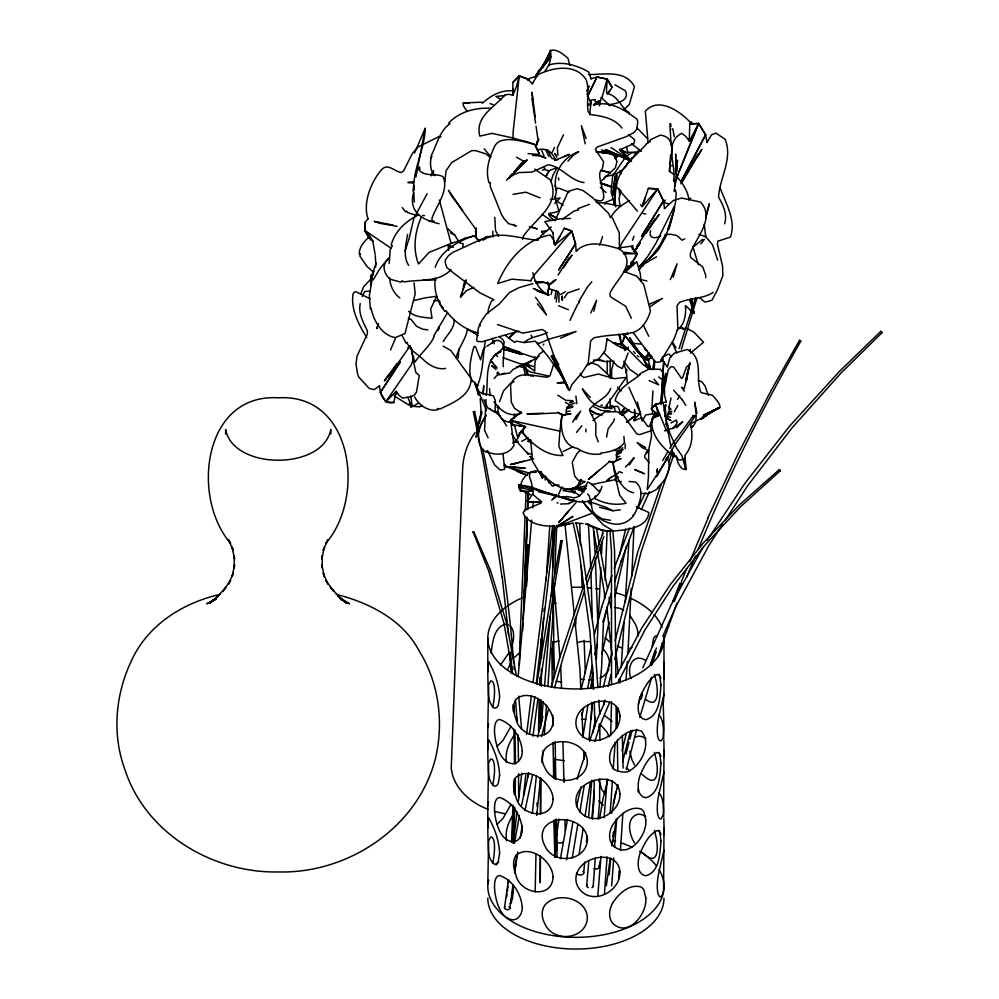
<?xml version="1.0" encoding="UTF-8"?>
<svg xmlns="http://www.w3.org/2000/svg" width="999" height="999" viewBox="0 0 999 999"><rect width="100%" height="100%" fill="white"/><g stroke="black" fill="none" stroke-linecap="round" stroke-linejoin="round"><path stroke-width="1.5" d="M625.187 448.551L625.187 443.943M451.373 195.417L475.736 229.146L476.186 235.901L476.211 227.934M540.309 856.205L540.247 882.729L540.397 856.218M540.434 814.085L540.521 778.196M540.659 728.271L540.734 700.187M540.784 684.577L540.796 676.785M540.859 658.054L540.859 654.944M676.885 330.319C684.752 324.787 686.113 314.598 685.526 305.669L693.918 313.187L693.131 308.641M599.7 778.983L599.637 800.599L598.226 819.255M599.825 740.409L599.875 724.974M626.623 270.991L623.863 272.103M540.634 814.11L540.834 778.233M541.121 725.199L541.271 700.249M541.346 686.213L541.433 669.055M541.495 658.141L541.52 655.019M527.834 79.146L519.205 75.899L516.72 85.902L512.862 95.28L512.924 82.393L519.205 75.899L527.834 79.146L532.255 83.804L537.637 74.925C552.222 67.408 575.624 63.062 586.113 79.645C589.897 89.91 586.213 101.149 588.199 111.788L590.609 114.548C602.185 116.121 614.647 118.144 621.965 128.109M606.905 407.804L606.93 404.695M607.155 373.514L607.242 361.039M375.774 264.523L375.287 255.519M589.697 114.648L591.233 100.012L595.379 99.6L594.904 101.199M512.774 88.611L512.724 95.08M541.558 650.337L541.708 639.435M594.243 780.406L593.98 800.411L592.395 819.018M594.954 726.523L594.255 701.773M542.295 477.847L542.432 474.587L542.357 478.034L545.017 475.586M540.946 647.152L541.083 639.36M671.041 126.423L670.554 123.426L669.867 124.013L671.128 145.005M675.923 160.327L675.649 154.033L675.649 157.318M618.119 682.167L644.954 629.907L673.214 586.026L705.232 544.78L740.883 506.393L780.019 471.004L779.457 469.717M535.189 891.857L535.963 854.407M536.775 815.409L536.838 812.287M536.962 806.043L537.037 802.921M538.523 731.156L539.173 699.962M485.989 399.625L484.577 430.332L488.099 437.762M563.948 415.097L570.966 413.723L566.396 414.173L562.025 416.009L560.751 421.903A53.809 45.754 -36.9 0 1 559.927 430.557L558.841 446.216L562.961 455.519C545.591 456.081 532.142 444.093 521.853 431.556L522.989 429.046L525.586 426.735L510.564 420.317L516.758 415.384L521.565 412.999L514.497 408.266L511.288 402.085L510.539 385.002C516.97 368.506 534.927 376.873 547.577 377.172L549.974 375.799L553.721 364.073M371.178 275.112L370.979 283.441L371.178 275.112L372.54 275.687M650.686 230.619C648.026 238.798 655.581 238.873 660.626 235.926M519.33 665.359L519.955 641.645M591.283 719.317L591.77 702.347M592.17 688.461L592.794 666.857M634.028 526.66L631.78 576.236M375.674 266.97L375.811 262.487M389.198 263.499L390.234 249.45L392.407 245.642L391.108 245.18C394.98 231.119 405.719 221.066 418.544 214.96M587.4 96.653L596.952 77.01L607.167 79.083C607.08 86.389 604.095 102.235 612.012 87.238L607.167 79.083L596.952 77.01L591.033 78.809L588.748 72.04C577.135 65.26 561.775 60.564 548.451 65.197M674.362 190.634L674.313 191.533L675.162 189.448L676.248 193.119L675.224 204.358L655.831 243.406L647.889 256.156L639.747 266.283M549.05 285.577L547.24 295.13L548.951 288.611L548.913 283.429L542.032 281.855M525.449 375.424L523.851 368.456L524.65 363.986L534.577 370.904L535.089 361.151L539.023 354.383L543.581 351.049M619.442 249.762L619.255 232.755L612.612 218.506L611.313 216.533L610.289 217.37L608.791 213.574L592.494 197.602L583.129 190.572L576.947 188.686L568.256 191.446L555.007 220.816M594.318 498.226C603.796 503.621 615.309 505.669 626.073 503.271L619.642 495.192L615.809 478.871A53.809 52.76 -31.6 0 0 613.823 469.692L613.136 463.236L616.508 459.965L616.795 452.547L622.802 447.702M780.194 470.679L779.532 469.73M522.702 630.556L522.952 622.652M523.126 619.68L527.097 517.382M527.397 509.652L528.109 492.27M523.976 608.279L524.275 600.574M524.4 597.489L527.322 521.977M511.488 842.269L512.986 805.057M514.685 763.186L514.997 755.431M518.181 676.36L531.668 520.104M519.942 641.995L525.062 516.908M525.312 510.676L526.073 491.97M523.676 608.578L527.31 518.568M527.697 509.265L528.321 493.743M603.571 619.205L601.623 667.344L599.875 687.424M604.445 597.464L604.57 594.368M605.132 580.394L607.142 530.706M578.908 484.565L578.97 482.954M413.161 191.646L414.011 185.402M554.22 584.04L552.684 619.58L547.852 686.5M554.695 573.226L556.768 525.324M689.285 140.809L689.772 123.901L698.638 123.489L689.385 141.184L689.397 138.524M514.21 418.156L514.41 414.135M615.509 183.928L614.522 204.046L615.859 206.793M596.341 659.328L600.874 567.807M601.573 553.846L602.185 541.433M602.497 535.227L602.722 530.581M660.988 404.558L663.723 361.838L661.226 360.139M480.032 395.504L478.396 394.667L478.496 393.631M627.896 653.621L631.168 588.611M661.088 402.035L663.723 361.838L662.712 361.213M561.987 300.05L562.25 296.004L562.487 300.037M550.224 616.321L544.517 686.263M551.323 596.253L555.107 526.773M615.671 183.641L614.522 204.046L611.126 192.058L612.887 174.188M615.596 184.715L614.522 204.046L616.995 174.35M503.371 366.733C501.923 359.328 508.429 339.36 496.041 340.472L486.888 346.216M624.1 622.427L621.203 667.307M625.287 602.335L628.92 540.471M652.934 390.821L651.96 407.517L652.622 413.823L645.691 414.985L642.22 421.066L637.387 402.035M654.17 369.568L654.707 360.464M689.735 364.248L689.809 363.024L685.764 380.469L689.735 364.248L686.363 367.207L682.592 377.922L681.518 378.309L673.588 366.995L670.991 366.695L668.156 369.917L664.497 388.049L664.547 394.98L666.146 401.985L655.581 404.283L651.336 408.841L658.666 415.709L655.581 404.283L663.024 402.347L665.272 414.185M365.159 222.128L364.66 230.319L369.518 238.474L372.702 240.971L369.255 235.052L364.66 230.319L365.159 222.128L368.019 218.843C362.55 203.097 371.054 181.356 382.018 169.218C388.311 163.012 394.792 171.84 401.423 172.515L403.608 170.866L412.462 153.334L418.019 146.99L439.085 136.551L440.984 136.988M489.547 388.673L490.059 395.629M670.566 154.982L669.817 166.92M481.643 414.61L481.83 411.551M486.213 395.392C488.748 380.582 483.516 358.903 500.724 351.373L495.779 354.308L490.609 360.502L497.065 368.181M618.643 878.533L619.143 870.766M620.454 850.586L622.877 813.311M540.784 657.929L543.531 617.619M543.956 611.413L544.168 608.316M546.078 580.407L546.291 577.31M546.603 572.652L549.775 526.148M604.445 893.993L607.067 856.817M610.127 813.436L612.412 780.906M613.286 768.506L615.147 742.17M616.121 728.234L616.158 706.48M674.712 186.326L674.862 179.108L673.551 181.331C676.698 165.634 663.336 143.094 681.605 133.367L685.764 136.314L689.385 141.184M544.355 734.752L546.503 705.182M626.036 680.019L627.397 661.375M611.663 885.851L613.748 858.004M614.56 847.164L616.645 819.317M652.185 646.478L653.546 638.336L655.157 636.188L657.28 635.551M413.136 362.1L413.561 356.493M593.169 886.101L595.292 858.116M591.895 818.631L594.13 790.709M597.864 895.092L600.973 856.43M604.083 817.781L607.192 779.12M610.664 735.826L611.525 701.71M555.407 197.078L556.793 188.336L559.04 188.249L569.218 192.195M541.296 725.137L543.219 701.81M616.633 723.164L617.906 707.642M619.942 682.829L620.317 678.171M669.605 171.691C669.23 159.578 678.833 137.375 660.239 135.14L651.298 139.323L649.899 140.359L650.312 141.721L647.652 142.582C636.213 156.456 618.543 167.245 616.408 186.676L637.437 211.126M433.266 174.126L433.566 170.579M512.475 898.401L513.523 886.213M514.697 872.514L515.621 861.862M586.688 885.651L588.811 860.851M665.534 406.581L665.709 404.545L665.134 409.54M413.748 192.445L414.36 202.01M542.582 67.52L550.461 50.612C556.53 48.214 563.723 54.583 568.006 58.354L569.954 65.522M532.754 507.729L533.304 501.535M583.741 872.776L584.677 861.962M586.425 841.882L586.962 835.701M588.573 817.17L591.808 780.094M616.146 178.796L616.433 175.712M481.431 411.6L476.748 429.57M556.206 301.835L557.754 291.546L548.951 288.611M615.971 179.683L616.233 176.86M588.935 739.585L592.519 702.559M609.253 873.838L610.776 858.353M612.599 839.772L611.987 845.966L616.47 818.818M612.899 836.675L613.361 832.03M536.938 813.923L540.471 778.246M542.007 762.724L543.231 750.311M566.396 414.173C564.847 407.43 569.143 404.333 575.112 403.109M632.417 249.713L632.842 245.467M616.158 179.408L616.445 176.498M676.223 173.252L677.097 164.648L675.811 177.735M380.344 392.432L400.187 362.088L380.344 392.432L385.801 401.785L396.266 391.346L393.781 402.485C383.816 405.244 379.957 393.631 379.545 386.001L374.063 389.635L369.168 388.374L358.566 376.773L357.455 373.451L356.031 364.098L357.005 356.168L367.32 334.116L367.37 330.731C363.211 322.39 358.129 313.236 360.239 303.584M719.929 407.804L703.234 415.234L719.155 408.017L702.734 416.933L717.619 408.191C724.837 408.204 712.961 395.666 712.1 395.129L701.123 392.632C694.755 379.071 704.495 357.43 687.2 349.475L674.063 353.284L669.817 357.992L667.307 366.82L663.723 361.838M661.862 401.835L664.41 377.809M656.992 472.452L657.379 468.793L657.067 471.715M685.514 306.98L685.526 305.669M564.31 228.247L571.803 231.181L555.094 244.955L564.31 228.247L571.803 231.181L575.536 243.893L576.236 251.111C588.461 239.161 605.069 245.042 619.355 248.739C638.598 263.336 615.884 279.333 609.877 293.531L610.401 296.74L625.661 306.256L631.331 318.206M627.971 266.021L627.797 267.695L627.984 266.096M413.574 187.4L413.673 190.697C412.649 169.43 424.862 149.301 425.187 128.322L414.56 152.984M444.842 181.718L446.041 170.854L451.511 162.712L471.703 150.624L475.799 150.662L485.864 153.883L490.159 157.38M532.292 813.536L536.351 776.348M511.463 902.197L513.386 885.151M514.785 872.751L516.695 855.706M523.513 795.254L525.786 775.099M554.82 298.738L555.981 290.771M536.251 683.903L554.433 527.634M663.348 391.908L665.709 373.276L664.735 379.97M506.643 897.052L507.03 893.955M507.405 890.858L507.979 886.213M508.354 883.116L508.728 880.019M513.274 842.856L517.07 811.887M518.394 801.048L521.803 773.164M527.709 777.197L528.084 774.15M578.471 485.614L578.658 484.103M491.071 653.284C492.644 643.081 493.406 627.971 504.994 624.3M526.573 734.527L531.368 695.941M533.091 682.042L552.659 525.899M509.865 908.178L512.912 885.339M514.535 873.151L517.719 851.985M532.966 736.188L537.974 698.426M458.179 358.079L458.891 349.063M534.615 369.867L534.577 370.904M556.58 835.701L558.903 818.955M563.985 782.417L564.435 779.07M488.573 723.788L487.812 727.809L487.812 749.937M488.573 801.822L487.812 805.843L487.812 827.971M606.331 885.763L610.239 858.278M504.495 907.691L508.404 880.231M529.42 734.327L534.852 696.603M539.897 684.74L555.007 583.641M586.475 365.796L599.338 358.379L605.307 350.462L607.08 338.861L612.712 342.57L621.353 344.73L624.363 337.362L623.801 333.953M408.616 265.434C402.797 255.969 405.944 244.605 407.567 234.478M560.901 540.546L562.187 540.884L560.901 540.546L553.096 583.341L536.725 684.427M561.975 486.838L558.566 494.318M566.57 859.839L572.951 821.74M687.412 375.424L684.165 388.886L681.555 387.2L684.315 391.283M654.258 360.514L652.597 369.618M630.968 263.124L631.168 261.863M579.095 854.432L583.154 828.408M585.064 816.158L590.309 782.479M598.901 727.372L599.375 724.3M599.363 867.045L600.312 860.976M582.991 736.325L587.899 705.269M590.546 688.611L593.006 672.964M630.332 267.07L630.756 264.435M560.402 858.765L567.494 819.305M462.724 246.691L463.199 243.856L459.503 242.745L454.645 234.952L447.889 228.759M572.215 858.029L577.809 824.362M579.832 812.112L584.153 786.088M593.044 732.517L595.579 717.22M695.379 298.264C696.328 301.074 698.176 296.79 695.379 298.264L679.058 348.639M430.482 158.804L431.968 156.294M537.162 141.433L536.276 145.33L538.061 140.01L536.038 126.174M599.662 818.668L602.959 798.875L607.979 779.37M687.986 370.716L686.276 381.056L689.809 363.024M554.994 583.741L562.187 540.884M520.117 838.211L522.252 825.986M413.574 192.57C408.141 212.437 423.002 220.13 439.073 223.726M467.569 328.733C466.133 339.198 458.391 347.365 456.268 357.654M671.003 420.591L667.095 418.481L668.793 411.363L671.765 411.401M485.339 340.509C482.592 356.081 483.491 372.377 476.998 386.788C478.022 395.654 487.862 393.219 493.419 396.004L495.392 400.599L495.129 410.601L495.666 411.625L498.788 412.575M479.108 423.151L481.168 413.574L480.219 398.514M514.36 843.393L519.405 815.846M522.789 239.298L523.339 236.376C534.777 218.931 561.813 204.545 550.174 179.82L534.752 169.081M562.025 416.009C559.777 427.972 562.849 446.228 577.41 448.426C584.303 453.134 592.519 455.182 600.811 454.008L600.561 453.121C608.691 452.172 619.605 449.925 624.437 442.395L623.888 436.388M593.793 311.213L596.553 300.237L590.759 312.987M606.58 437.137L608.104 428.896L613.398 421.74L614.447 418.831M415.909 177.048L425.187 128.322M634.59 409.453L635.077 415.572L634.09 420.641L642.057 417.669M492.682 707.242L493.556 702.709A24.426 6.406 -78.9 0 0 493.556 683.503L492.382 681.43L490.834 680.868L488.573 684.777L487.812 727.809M492.682 785.276L493.556 780.743A24.426 6.406 -78.9 0 0 493.556 761.538L492.382 759.465L490.834 758.903L488.573 762.799L487.812 805.843M492.682 863.298L493.556 858.765A24.426 6.406 -78.9 0 0 493.556 839.572L492.382 837.487L490.834 836.937L488.573 840.833L487.812 883.878L488.573 879.857A88.087 50.849 0 0 0 585.102 937.062A88.087 50.849 0 0 0 658.928 869.517M599.375 105.794L601.173 97.39L610.077 105.869M674.45 208.242L668.98 229.121M693.119 415.946C693.244 418.993 696.44 414.535 693.169 415.846L672.215 444.318M371.878 276.623L370.716 282.18L371.191 285.165M620.804 190.11L619.018 198.813L620.142 206.269M581.992 715.521L583.566 707.929M587.637 688.161L592.332 665.359M670.903 409.203L669.605 409.041L669.355 405.407L671.066 397.977M435.202 267.257C440.334 251.074 458.529 240.634 474.026 235.914L479.67 241.358M611.675 813.236L617.657 784.852M524.962 810.726L532.529 775.099M523.851 368.456L524.65 363.986L530.307 367.47M581.393 688.486L591.246 646.228M521.565 805.319L528.808 772.677M626.048 371.016L626.423 369.28M626.111 372.852L626.885 369.63M674.737 186.001L677.846 174.588M601.885 654.083L609.078 622.265M614.897 596.503L626.186 546.503M674.775 206.706C670.691 225.737 663.885 245.479 649.275 259.066M799.487 340.322L800.798 341.084L799.512 340.309L771.553 389.697L738.061 453.896L707.779 518.006M479.133 423.801L480.906 416.958M551.073 294.48L552.197 289.772M576.498 806.568L581.106 786.837M603.821 621.216L607.042 607.592M619.23 556.156L625.674 528.921M606.905 340.122L607.08 338.861M577.26 779.395L578.346 774.962M603.658 704.607L604.757 700.087M608.091 686.513L611.038 674.45M614.735 659.377L640.958 552.372L674.213 453.334M396.316 391.62L394.93 397.115M499.625 401.561L503.434 391.009L510.214 383.641L514.023 381.718M622.027 750.873L626.098 734.402M541.633 736.575L548.264 709.927M372.302 278.159L369.393 295.467L370.342 308.916L370.966 307.854C373.339 320.13 381.63 335.389 395.242 337.6L404.97 333.579L415.197 293.743L414.023 282.867M663.498 200.874L641.545 236.214L663.498 200.874L657.692 188.936L642.207 206.581L648.363 188.361L657.692 188.936L663.498 200.874L664.485 208.516L673.289 200.512L681.643 198.039L700.624 202.06C715.621 219.168 695.554 237.412 690.284 253.858L690.559 257.467L702.772 266.97L705.669 275.137L705.731 277.722M594.78 654.845L597.427 644.417M603.084 622.09L611.326 593.019M603.271 687.087L611.738 653.958M615.197 640.396L637.886 551.548L661.226 484.165M537.537 737.125L542.882 716.408M724.612 223.838C727.584 214.623 723.251 205.02 718.556 197.19C719.567 177.822 733.116 158.941 725.124 139.248L715.796 133.042L711.575 134.828L706.93 142.482L705.619 134.728L698.638 123.489L689.772 123.901M626.373 769.58L636.7 729.332M639.772 717.419L651.735 677.334M373.014 275.349L373.201 274.588M629.008 113.736L629.308 112.6L626.148 110.514C620.042 104.633 616.583 95.03 607.23 93.719M590.122 408.853L589.435 410.214M594.417 634.34L601.623 607.33M360.751 293.893L363.786 286.526L371.066 278.908M532.255 83.804L532.842 82.817M626.373 166.396L627.185 163.386L629.607 161.801M463.311 286.563L464.96 280.544M667.307 366.82L667.619 365.871M551.148 181.006L553.184 174.75L557.205 167.507L549 170.742L546.066 175.999M601.873 97.952L607.167 79.083L612.012 87.238M554.52 687.861L563.274 656.98L584.353 591.558M431.506 175.262L432.08 173.214L434.54 174.912M663.985 694.03L658.241 719.13A24.426 6.406 -78.9 0 0 658.241 738.336L659.415 740.409L660.963 740.958L662.05 739.784L663.224 737.062L663.985 727.809L663.224 704.283L663.985 694.03L663.985 638.086M663.985 772.052L658.241 797.165A24.426 6.406 -78.9 0 0 658.241 816.358L659.415 818.443L660.976 818.98L663.224 815.097L663.623 811.001L663.985 749.937M663.985 850.087L658.241 875.199A24.426 6.406 -78.9 0 0 658.241 894.392L659.415 896.478L660.976 897.015L663.224 893.131L663.623 889.023L663.985 827.971M551.236 686.975L560.252 656.106L583.94 585.027M672.327 215.397L667.881 229.058M377.984 324.25L376.86 328.621L378.546 323.888M615.059 342.769L614.685 344.006L616.932 345.417L625.986 349.513L621.178 343.406M614.909 581.43L621.253 560.926M658.179 656.58L661.4 646.203M681.343 349.313L696.902 298.189M372.165 274.588L375.412 265.172M431.256 175.849L432.08 173.214L434.115 175.062M638.361 704.32L642.17 692.432M651.173 664.285L656.405 647.951M601.548 607.579L611.9 575.561M614.16 568.568L629.445 528.059M594.83 741.395L600.012 725.324L609.665 702.309M461.051 295.716L462 292.794M462.949 289.872L465.809 281.131M477.809 428.234L475.974 437.237L479.582 426.873L486.176 415.022M390.522 350L395.629 337.949M466.221 279.782L460.427 297.427L466.533 290.497L473.838 287.412M673.189 277.148L677.06 263.786L670.329 279.57M599.675 245.329L602.584 236.601M610.739 388.399C607.517 397.814 596.49 401.074 590.434 408.404L589.747 411.076L595.891 423.339L595.691 435.202L598.264 441.82M578.409 774.725L585.739 752.809M589.635 741.121L595.491 723.601L605.144 701.248M627.372 410.289L619.967 413.748L624.462 408.541L620.054 413.486M601.935 486.351C599.338 498.189 586.975 504.707 575.486 500.936M628.121 353.022L622.265 368.544L617.594 366.171L603.508 352.397M580.831 479.408L578.896 485.052C566.358 496.216 549.512 481.805 540.958 472.577L540.209 473.351L538.998 471.915L532.479 461.051L530.669 439.797M421.178 217.27C414.997 231.905 412.487 248.676 418.519 263.973L429.133 252.36L451.985 243.094M642.182 206.181L645.342 197.303M668.818 462.237L671.865 453.471M586.863 584.365L603.821 536.788M664.747 201.348L665.209 200.025M520.541 485.502C522.215 477.684 529.045 470.566 537.375 470.854L538.623 471.303L542.357 478.034M880.856 331.331L882.092 332.605L880.856 331.331L839.235 371.603L789.435 426.361L744.767 483.541L707.067 540.397M547.352 59.153L550.486 50.412M585.988 579.283L602.921 533.179M661.35 646.328L676.96 603.234M705.794 218.044L709.365 203.621L705.981 216.084M405.107 250.986L409.078 238.724L413.811 218.431L427.11 193.781M621.178 561.163L634.215 526.535M632.467 240.21L634.003 236.189M652.097 419.917L655.082 412.699M679.008 171.741L698.638 123.489L705.619 134.728L682.329 179.733M676.56 177.984L698.638 123.489M587.025 91.046L589.073 86.051L587.012 90.897M575.836 419.705L580.719 411.089L575.948 416.458L572.639 422.165M686.588 577.434L695.379 556.143M698.313 549.05C727.434 477.397 762.712 408.366 800.798 341.084L800.798 341.059M681.405 581.443L686.65 568.743M689.747 561.65L708.216 517.794M362.25 296.553L364.785 291.421L369.705 291.258M511.026 726.298L502.959 740.446L496.978 746.44M511.026 804.32L502.959 818.481L496.978 824.475M508.041 668.905L510.452 663.261M615.396 677.509L641.708 628.109L670.566 584.265L703.184 543.144L739.397 504.945L779.095 469.792L780.069 470.954M536.151 472.302L530.119 472.44L529.383 476.511L531.543 482.917L533.391 494.93L541.47 501.66L541.158 503.009L525.074 509.827L523.126 512.799C527.297 524.025 543.881 526.86 554.607 526.023L553.846 527.597L554.595 527.834L572.752 516.508L554.595 527.834M413.099 359.652L411.201 364.947L385.801 401.785L393.781 402.485M536.276 145.33L538.948 139.236M624.363 337.362L621.353 344.73L612.712 342.57M650.536 664.31L653.608 657.28M662.861 636.188L675.799 606.655L709.015 545.229L722.502 524.475M576.66 487.524L577.784 485.027M550.461 50.612L550.948 56.806L536.013 75.537L538.985 70.317L543.331 67.133M546.341 176.061L549 170.742L543.381 169.355L542.582 170.317M648.975 352.485L647.402 356.019L644.218 357.142L640.659 356.406M651.648 421.103L649.263 426.436L647.714 426.473L642.931 419.468M564.248 488.311L563.099 490.759L567.719 489.011M642.819 667.856L671.266 604.607L703.046 547.14M438.037 330.419L439.373 327.61L438.449 327.26M619.417 248.376L621.915 242.944L657.692 188.936L648.363 188.361M641.283 509.602L649.512 491.683M552.21 152.273L554.47 147.402M563.473 134.815L557.342 147.777L557.904 155.22M666.608 235.115L658.366 249.713L649.225 258.803M568.506 389.76L553.096 355.007L569.542 390.547L571.915 384.49L581.83 372.964L588.186 363.161L590.659 340.871L594.043 337.787C606.893 334.827 620.179 335.252 633.016 332.48C642.357 329.408 647.939 319.98 650.449 310.976L643.781 284.54L636.7 276.136L623.938 271.491L630.481 265.497L637.312 253.771L631.143 246.191L618.468 248.002L621.316 247.59M637.899 508.329L645.192 493.069M613.861 360.939L611.65 369.667L611.65 378.059M575.187 490.859L573.988 493.344L571.128 489.198M587.762 95.966L596.952 77.01M544.592 63.849L550.549 51.898L540.746 68.993M665.259 235.264L660.089 244.93M436.65 296.378L430.644 308.941L432.03 318.231C424.175 317.357 414.535 317.22 408.691 311.288M708.216 412.612L705.794 416.133L691.683 423.214L690.721 425.424C693.131 435.589 692.157 446.428 685.514 454.695M674.188 445.729L694.73 416.72L694.58 415.696M486.038 415.871C478.484 425.974 473.476 443.931 486.201 452.185L486.338 451.261C494.68 456.056 509.253 455.344 513.986 445.167L510.739 421.728M705.619 134.728L681.118 181.194M521.865 364.81L522.465 364.872M569.979 320.429L577.36 304.832L579.707 301.686L578.708 301.81L579.72 299.925L587.574 286.8L591.808 281.793M556.143 494.78L551.798 500.112L557.367 495.904M603.896 178.996L605.406 176.249C613.511 175.762 621.266 172.14 626.46 165.797M555.132 244.568L559.69 236.488M656.668 476.735L674.275 445.604M579.258 482.442L581.455 479.995M674.263 411.8L677.859 405.494M680.868 183.791L697.889 154.121M543.219 345.067L543.831 344.006M630.481 265.497L637.312 253.771L631.143 246.191M681.63 182.68L701.847 149.313L697.077 156.88M642.669 266.321L643.993 264.073L656.555 256.78M662.662 460.539L668.194 451.148M669.767 448.464L672.14 444.443M618.756 447.677L617.931 448.976L620.641 446.94M600.461 489.572L599.512 491.108L598.588 491.033L591.371 483.791L587.837 482.005C584.465 487.724 582.792 496.928 574.213 497.814L566.72 496.515L561.8 497.652L559.153 497.04L530.132 486.7L518.668 484.915L519.043 488.686L529.945 494.655L524.475 491.545M374.088 271.353L371.553 276.236L371.378 278.172L373.226 279.807L380.02 268.431L388.898 257.792M509.24 652.484L500.449 665.097M513.611 736.101C508.441 743.805 504.832 753.296 506.53 762.687M512.824 815.434C508.029 822.801 504.957 831.867 506.53 840.721M681.443 182.467L688.573 170.767M494.105 378.521L497.927 374.413M615.884 158.766L618.144 155.519M555.094 244.955L553.159 239.173L550.162 234.99C524.962 239.448 506.968 260.839 497.652 283.579L511.813 279.171L530.631 280.707L534.665 274.425L571.803 231.181L575.536 243.893L558.678 269.955L575.536 243.893M563.286 267.969L572.027 255.057L568.568 259.653M597.365 101.711L600.524 100.899L595.816 103.746L600.524 100.899L597.365 101.711L593.556 104.82C610.027 100.624 624.35 109.553 636.85 119.056L637.837 121.878L636.738 129.233L633.878 132.655L625.836 136.826L597.09 147.04L595.404 149.5L603.646 161.863L602.36 168.594L601.011 170.28C594.842 178.047 613.698 206.343 595.679 199.862M558.129 275.037L569.23 257.605M541.745 67.994L550.586 54.258L536.013 75.537M573.064 401.598L569.83 402.709L571.952 400.599L565.771 400.337L557.829 395.204M682.904 458.741L681.605 459.902L678.533 459.802L671.977 451.785M643.119 263.611L638.985 270.03L644.442 262.675M705.806 237.487L706.468 236.476L705.769 237M691.683 427.647C698.95 421.803 695.341 410.189 694.68 402.185L696.902 413.261M725.024 520.591L747.776 485.576L791.807 428.134L840.896 373.164L882.092 332.605M655.644 413.211L653.271 416.82M634.278 251.648L639.947 242.969M640.122 242.994L634.328 251.648L639.31 243.931M415.721 172.989L419.63 167.058L419.83 170.866C426.273 177.01 435.601 172.827 442.957 176.636C449.438 189.573 436.388 205.894 432.018 218.007L431.968 220.267L434.29 221.553M544.842 71.379L549.163 64.66L550.948 56.806L534.79 77.023M610.726 217.57C614.86 209.877 622.027 204.595 629.582 200.562M447.552 312.625L433.666 336.001L434.165 336.413C429.945 346.578 420.279 353.434 415.072 362.025L413.224 357.879L411.301 348.039M636.613 246.641L655.144 218.556M475.074 432.542C467.395 443.131 463.086 455.969 462.624 469.031L451.248 768.031C453.134 787.836 470.342 802.809 488.124 809.315M634.303 251.673L639.21 244.305M646.228 233.092L659.065 214.473L654.258 221.091M677.484 399.288L679.782 395.854M629.22 465.059L634.115 457.742L625.524 467.082M609.79 90.297L607.454 93.681M443.194 341.546C447.065 334.628 454.807 328.259 454.12 319.817M594.755 497.002L595.516 495.866M564.31 297.864L567.669 292.944L579.158 288.986M659.328 246.241L650.124 257.792M388.024 377.185L410.339 345.704M655.806 415.222L656.942 413.598M576.485 432.442L581.893 425.786M706.93 142.482L707.492 141.671M656.668 414.073L654.445 417.22M388.861 374.987L384.365 380.906L396.74 363.798M538.498 239.385L541.658 235.002L551.323 226.985M685.027 455.382L685.789 469.343C680.469 470.492 676.46 460.564 676.523 456.056M512.824 443.007L517.432 438.936L519.53 435.089L519.355 432.592M624.85 158.117L613.224 175.062M614.747 158.329L617.345 155.22M388.961 258.741C380.806 264.173 384.028 273.888 390.06 279.208L399.8 281.868L401.498 282.018L401.898 280.844L404.52 281.868C420.067 279.133 439.235 282.655 451.036 269.543M648.576 367.969L649.874 366.296M704.395 239.373L700.861 243.843M567.932 161.189L573.101 155.407L578.646 151.748C563.061 156.968 551.748 174.163 556.268 190.597M497.527 353.484L502.797 348.214L503.808 345.604L504.17 342.532L503.296 340.06L499.525 336.775M562.4 518.543L558.691 522.465L568.531 511.001M633.691 419.955L639.622 414.086L631.193 412.237L615.184 400.599C617.644 388.124 631.281 381.855 640.247 374.575L639.959 373.851L641.171 373.052L649.213 369.056L660.476 369.33L661.95 371.466M520.841 411.488L518.931 413.748C508.416 417.27 499.5 409.715 494.055 401.573M561.488 519.592L576.86 501.473M478.396 394.667L474.662 382.43L486.501 410.239M510.352 176.398L512.312 174.138M517.22 168.481L524.088 160.564L513.836 172.003M553.296 281.044L550.187 284.265L554.957 280.02M661.113 360.951L662.537 359.34M689.273 350.861L690.546 349.425M509.74 176.573L511.788 174.288M513.936 332.63L508.878 338.174L505.506 335.489M532.292 494.28L529.333 499.125L526.835 500.924L529.32 502.035L534.265 502.01M418.419 403.296L410.914 407.292L409.303 403.434M554.67 203.484L560.114 197.989L550.374 199.525M527.834 80.469L529.982 78.184L537.599 75.961M474.625 411.588L473.414 411.838L474.637 411.513L478.821 431.019M651.336 408.841L655.581 404.283L665.971 429.483L668.206 432.355L670.966 446.765M506.53 180.22L527.122 159.84L508.866 177.959M494.418 412.088L497.415 412.225M368.893 237.075C364.098 241.646 358.866 247.29 359.29 254.408L360.414 253.709L359.852 256.056L366.783 266.246L373.052 271.853M516.758 415.384L510.564 420.317L512.687 424.725L525.586 426.735M525.499 427.097L517.457 436.75L514.51 425.224M604.258 408.104L606.755 407.18L611.625 408.791M670.991 422.964L676.298 420.055L677.197 422.29L675.686 425.399L672.552 428.246L664.447 430.856M512.924 82.393L519.205 75.899L513.149 131.843L512.986 138.012L513.836 138.249A77.522 38.312 29.4 0 0 526.011 141.446L534.39 144.293L539.435 154.096L536.026 146.865M664.485 208.516L665.471 207.692M608.528 479.97C611.001 475.686 616.92 475.961 619.205 471.665L622.464 472.902M647.589 452.272L645.004 454.795L644.555 457.105L649.138 462.549M625.986 349.513L624.837 350.599M505.344 464.96L504.645 464.523L505.344 464.96L504.408 465.834L505.457 466.521L524.987 468.119L505.457 466.521M513.611 658.066L520.029 652.534M676.71 427.684L682.779 421.728L672.989 428.633M516.358 331.119L508.878 338.174L514.735 342.457L516.383 341.121L524.088 342.557L535.327 341.183L548.439 356.918L562.637 377.26M601.735 180.719L615.446 167.67L616.995 161.264L612.849 153.771L596.028 151.91M690.496 353.109L703.583 342.232L693.893 332.08L686.825 328.534M407.742 347.977L409.952 345.929M429.308 221.528L430.082 220.816M623.738 109.653L629.308 104.533L634.465 86.626C625.461 69.58 604.295 74.65 588.736 74.55M626.385 156.381L631.43 152.859L635.789 152.31L627.122 152.285M492.644 342.245L491.945 342.882L494.255 340.884M692.969 425.936L691.083 427.31M592.444 476.298L588.523 479.32L599.288 470.154M580.207 450.512L577.247 453.146L572.24 462.275L574.712 476.161L578.171 480.182L584.827 481.68L573.089 488.686L573.164 489.46M647.901 451.061L646.053 452.385M379.545 386.001L378.908 386.388M590.933 477.385L609.378 461.7L613.361 461.75L608.791 461.313M614.647 479.445L617.994 476.648M615.372 478.846L617.744 476.86M482.317 103.272C490.809 95.567 501.648 89.398 513.548 90.984M693.393 415.609L694.28 415.509M693.993 246.428L702.609 239.398M656.942 413.873L653.721 416.571L650.736 425.187L651.523 436.151L648.763 449.65L648.463 476.523L647.277 489.535L668.443 456.855L667.007 458.404M623.264 449.55L616.171 454.083M688.498 199.912L690.734 198.102M648.438 259.265L639.497 266.233M626.835 422.24L635.077 415.572L634.427 410.639M626.698 422.315L635.077 415.572M550.187 284.265L556.206 279.608M701.286 419.343L713.486 410.015M508.304 178.371L514.285 174.425L519.155 172.552L531.992 172.103L548.139 164.798C561.688 166.471 570.317 180.919 584.078 182.555M606.605 480.656L611.838 476.723M497.639 353.346L499.05 352.297M592.919 420.392L604.882 411.938L617.007 411.713L623.239 414.935L636.613 433.753L639.472 434.64L651.798 430.519M626.623 270.891L636.788 261.688L640.384 274.063L640.809 281.293M704.607 416.458L702.085 418.306L717.619 408.191M707.117 414.61L712.15 410.926M576.236 251.111L577.322 250.487M649.7 306.918L662.412 298.376L649.537 304.146M660.801 360.227L662.424 359.066M562.437 219.218L574.225 210.951L578.521 209.952L577.934 208.654L589.447 204.308M528.021 437.737L521.703 441.358M504.408 465.834L521.353 472.539M621.715 415.384L629.295 409.99M581.593 491.071L585.377 489.148M621.603 452.16L616.121 455.382M713.174 292.382C703.221 299.101 690.222 297.714 679.345 302.535L677.022 305.906L677.846 328.821L673.975 339.235L660.202 361.975L655.406 362.225L633.341 332.754M571.091 401.898L573.214 401.123M695.629 298.002L696.715 298.052M629.52 770.778C642.132 763.823 651.673 743.131 641.346 731.031C629.432 727.197 618.131 738.161 612.312 747.527A24.426 17.882 -40.5 0 0 612.312 766.733C612.25 772.826 637.549 774.375 626.086 767.956M524.088 342.557C530.494 336.663 539.41 336.476 547.34 332.605M591.795 415.372L593.081 414.523M667.856 432.005L669.28 431.106M574.7 500.474L571.428 502.547L569.18 502.609L569.642 503.421L568.481 503.746L560.464 504.058M500.724 351.373L495.779 354.308L497.577 356.643M623.189 334.89L627.847 334.016L627.36 333.266L627.847 334.016M658.666 415.709L652.022 418.469C649.85 434.702 662.449 447.589 674.163 456.868L671.715 449.213M529.782 439.947L527.597 441.233L531.293 442.27M560.639 294.555L565.309 291.72M646.353 452.11L647.427 451.461M506.206 466.421L529.383 473.101M496.765 373.176L497.889 372.565M556.755 526.386L553.846 527.597M573.151 488.948L580.332 484.752M479.233 240.297L487.874 236.488L490.397 237.038M563.136 451.473L573.164 446.74M560.027 524.625L554.732 527.547M665.509 459.403L666.271 459.003M684.765 238.836L682.142 240.197L676.985 235.602L670.679 234.203L665.122 234.615M215.534 599.388L206.855 603.783L216.196 598.413L210.09 602.459L215.634 598.339L226.024 587.424L222.54 591.508L230.619 580.407L228.446 584.09L233.267 573.214L232.08 576.66L234.578 564.71L234.203 568.019L234.203 555.706M650.536 369.48L648.201 359.315L652.26 357.267M599.899 678.084L603.321 676.36L606.755 672.976A24.426 18.881 30.5 0 0 608.878 668.743M652.422 357.255L648.201 359.315M554.195 220.529C541.982 209.64 553.246 215.222 558.816 210.614L554.745 196.566M524.25 363.973L513.011 369.468L509.989 372.902L499.7 374.75L497.627 372.015M531.655 360.639L520.204 366.77L523.988 367.57L530.144 371.915L548.189 375.924M537.487 344.018L549.413 339.048L576.123 331.443L560.439 338.174M539.273 356.069L526.448 364.223L534.103 366.695M530.719 361.064L531.918 360.527M619.78 456.293L616.433 457.742M619.842 149.838L633.903 143.531L634.702 139.798L628.458 134.678M545.654 476.985L552.222 486.126L555.232 484.89L559.103 485.089M634.09 420.641L634.952 420.354M554.607 526.023L553.758 526.111M215.559 599.263L211.888 600.799L215.834 599.275M668.206 432.355L668.094 431.793A53.809 25.337 59.8 0 0 666.458 423.776L665.746 418.606L667.095 418.481M554.62 160.489L569.492 154.345L563.998 156.581M593.556 104.82L595.054 104.683M518.019 441.146L513.898 442.07L518.269 442.307M629.57 648.426L631.98 647.527M639.31 150.687C635.376 150.687 633.641 159.465 631.43 157.817M614.497 461.6L621.166 458.716L616.508 459.965M634.577 737.399L638.186 736.101L641.845 736.563L645.779 738.486M464.86 238.274L474.026 235.914M587.449 105.494L590.359 104.47M596.166 102.435L600.524 100.899L596.278 102.085M585.389 524C594.555 525.574 602.734 533.054 612.587 530.494L603.196 524.825L592.469 513.136L554.72 527.497L573.264 522.952M614.385 198.751L604.52 202.822L605.282 204.296M577.285 642.732L581.443 641.433L590.347 641.67M522.29 490.871L520.304 491.471L519.98 489.085M572.852 407.18L566.645 408.766M516.508 366.858L525.437 364.485M496.915 337.312L482.492 341.72L477.435 341.421L476.548 340.197L478.459 327.535L480.419 325.262L479.108 325.324L482.305 319.742L486.476 313.898L499.475 303.833L509.552 292.47L519.068 287.612L533.016 283.616M515.309 463.561L510.402 464.523L523.988 461.101M220.255 594.343C182.742 602.797 147.24 625.199 131.206 661.288C115.247 694.879 111.963 734.789 125.012 769.842C145.617 833.441 212.962 873.288 278.221 871.94C348.963 873.9 420.104 826.123 436.126 755.556C443.706 719.954 438.399 681.368 418.818 650.399C402.485 619.355 368.893 602.609 336.176 594.343M587.799 104.47L590.621 103.684M518.918 331.131L498.389 336.9M504.845 373.139L501.973 373.901M572.852 405.919L566.908 407.33M620.429 509.865L612.862 510.751L599.612 507.292M514.135 463.873L533.716 458.791M641.283 344.156L633.229 343.331M421.64 406.131L418.843 406.843L412.824 406.243M564.735 381.755L557.18 383.117L564.572 382.967M553.096 642.295L558.99 640.933M608.691 104.783C615.859 103.559 630.119 101.249 625.449 90.834L614.997 84.778M669.904 165.822L672.152 165.597M574.587 488.349L586.663 485.701M591.196 484.702L615.933 479.52M690.921 427.522L691.895 427.31M588.711 363.624L591.558 363.024L597.926 365.085L610.064 376.561M437.075 296.253L425.062 297.864L413.536 300.724M613.311 406.63L617.757 406.318L619.392 409.553L619.967 413.748M530.619 375.949L533.379 376.148M497.602 374.8L499.8 374.388M605.694 407.967L612.125 406.843M513.011 194.38L525.874 192.183L540.034 197.877M584.827 481.68L584.14 481.53M570.254 411.051L566.658 411.625M485.214 347.227L483.254 349.6L480.556 359.865L475.674 347.103L474.125 346.328C471.428 354.258 465.771 378.022 474.513 382.417M445.566 368.419C437.874 369.917 430.132 365.796 424.538 360.751C418.781 354.707 409.615 350.637 407.005 342.307L406.006 343.169L402.185 335.726M414.148 181.593L407.867 182.505L413.111 183.104M535.914 283.204L543.169 282.38L548.913 283.429M433.816 300.999L438.773 300.362M610.988 361.263L604.52 361.563L598.888 359.69M568.743 524.175L564.348 524.55L568.656 524.188M610.464 461.95L613.361 461.75M543.643 234.74L541.583 231.381L546.803 230.806M506.018 624.075L508.179 624.8M600.923 405.344L602.31 405.182M573.089 488.686L586.351 488.361M579.695 489.048L586.088 488.436L577.135 489.273M623.975 152.347L624.675 152.285L623.264 152.223M581.443 719.467L585.913 719.13M537.799 149.788C546.228 147.602 552.235 151.661 555.157 159.49M497.04 407.33L498.439 407.242C495.829 415.646 504.108 423.276 512.425 422.14M532.817 413.848L527.022 413.773L543.219 413.261M528.121 153.621L537.187 154.271L545.916 158.054L539.585 155.931L532.455 155.394M604.845 407.505C594.043 407.804 586.8 397.327 582.33 388.798L590.272 397.477M602.859 360.552L593.418 360.102M530.869 414.16L558.366 412.899L562.687 414.747L557.779 412.2M570.429 218.444L561.213 218.719L544.792 221.591L553.071 232.879M436.138 279.92L423.114 280.07M467.107 110.877C465.571 109.353 460.751 103.159 464.41 102.897L463.061 102.922L482.18 102.198M652.622 413.823L652.909 413.811A61.863 20.779 64 0 0 656.818 413.461M531.168 502.122L541.633 501.985L528.721 501.923L539.647 501.998M623.451 253.871L637.312 253.771L624 252.26M512.862 95.28L508.853 94.281L504.845 95.055C494.355 107.467 474.675 116.758 479.845 136.139L491.945 133.354L512.986 138.012M553.096 603.271L556.043 603.271M588.873 680.007L593.294 680.007M556.043 681.306L561.7 681.98M554.57 759.34L564.398 760.676M505.157 95.442L495.904 96.466L501.211 99.613M522.365 491.133L533.016 491.258M567.969 491.645L574.05 491.708L564.847 490.959M623.401 152.273L624.675 152.285M490.971 108.317C475.599 107.43 459.515 111.551 448.663 123.064L449.912 123.751C439.722 130.732 436.825 144.643 431.468 155.157C430.057 162.013 429.545 170.305 434.865 175.687M427.859 329.87L422.677 329.183L416.645 326.361L411.026 319.393L408.266 318.444M596.153 202.497L602.547 202.785L620.629 206.094M575.449 522.989L583.116 523.613M679.183 328.109L685.289 328.446M464.285 102.847L468.931 103.421M614.348 450.561L617.394 450.761M601.972 414.785L595.354 413.211L589.822 410.002L595.154 413.474L601.573 415.472M523.376 487.587L518.768 487.212L532.417 490.372M629.083 481.481L635.639 482.03C645.804 490.509 638.96 504.108 634.777 513.761L632.854 515.259L633.691 515.646C617.619 535.089 592.457 517.42 582.38 500.786L586.063 505.694A53.809 20.604 42.3 0 1 592.12 512.649L592.469 513.136M478.421 332.904C465.721 330.282 453.296 320.816 445.904 310.602L444.905 311.501C437.087 302.123 433.766 290.135 435.227 278.047M591.808 504.22L589.86 503.808L588.136 501.685L591.133 503.833M669.817 408.703L670.629 408.778M640.759 493.419L648.663 493.506L655.519 490.034L658.041 488.174L657.667 487.462C665.446 480.844 673.014 467.757 666.932 457.617M600.287 152.06L607.055 152.772M663.598 202.547L668.756 203.858M610.414 520.242L602.185 518.906L596.103 515.109L592.644 511.163L590.322 500.511M422.627 215.422L424.45 215.634M523.788 364.185L520.254 363.811L503.071 357.767M616.258 481.043L621.328 481.668M645.279 365.01L649.113 365.497M530.631 280.707L531.368 280.794M559.84 431.168L510.564 420.317L512.687 424.725M525.337 426.785L519.005 425.799M633.653 492.757C621.078 490.297 615.147 474.488 613.136 463.236M647.989 353.733L649.475 353.958M604.02 152.797L606.942 153.234M609.877 153.671L621.74 156.443L631.156 161.101L606.58 150.075M581.443 679.12L584.415 679.557M602.834 152.572L615.721 154.545L612.849 153.771L613.286 154.52M531.93 454.37L527.197 453.047C521.803 446.69 515.596 441.358 511.775 433.616M614.597 607.492L619.942 608.354L623.688 610.314M548.701 213.774L557.005 218.369L549.088 213.836M380.669 223.039L374.101 221.403L393.107 225.1M623.938 271.491L625.312 272.015M539.972 473.002L542.195 473.376M378.871 223.164L397.115 226.336M671.778 413.349L668.356 412.3M609.889 410.889L601.211 410.464L593.918 406.868M644.293 359.116L648.988 360.115L643.406 358.891L644.742 362.175A53.809 21.903 27.6 0 1 647.427 367.382L648.314 368.868M497.465 324.538L522.789 333.129L542.245 329.458L545.442 331.418L554.47 357.28L558.878 364.835M597.777 151.611L606.83 153.384M609.84 153.971L620.404 156.044L631.568 161.388M505.419 813.91L494.393 811.4M597.464 151.536L606.643 153.334M609.702 153.933L620.404 156.044M516.608 225.986L508.578 223.651L504.158 218.781L501.323 214.098L490.297 186.501L490.297 182.58L489.085 182.854C485.064 170.567 489.06 158.779 494.03 147.615C499.45 133.454 523.613 141.895 534.39 144.293M529.383 226.686L537.212 228.921L532.08 227.248M572.614 487.737L584.103 491.845M572.539 499.975L574.65 500.424M642.944 213.436L645.629 214.036M648.925 450.724L642.107 447.564L637.125 442.557L645.516 447.527M639.722 279.37L646.952 280.969M538.486 491.77L567.295 498.426M670.903 414.385L668.056 413.549M497.889 406.081L498.751 406.655M539.772 291.87L549.025 294.967L534.627 289.111M646.415 355.357L649.962 356.231M557.767 159.852L551.748 158.379L547.602 149.887M490.034 103.671L493.031 104.583M622.439 647.989L617.27 646.278M494.692 411.8L487.824 408.004L483.878 399.625M538.036 240.322C520.117 238.823 502.36 231.144 484.465 238.149L485.102 239.41L480.444 239.71L452.672 252.472L448.713 255.419L445.379 259.865L445.254 262.675L446.84 267.57L455.082 274.138L479.845 292.819L493.931 299.712L491.421 301.211L489.51 305.607L488.124 310.489L488.436 312.987M632.192 262.138L634.253 262.687M559.515 413.686L562.687 414.747M648.201 354.795L651.148 355.669M572.427 500.062L574.462 500.649M518.668 484.915L566.52 498.538L520.242 484.877M502.834 348.876L521.953 354.483L502.909 348.926M648.538 358.266L645.791 357.455L645.804 359.39M698.064 380.544L701.585 381.581L705.069 385.976L708.254 395.392M670.092 419.855L666.158 418.431M671.503 356.805L669.18 354.233L668.044 354.245L662.25 357.342L664.185 364.235M630.456 160.464C623.651 154.096 611.875 143.806 627.784 153.409L626.573 146.366M600.299 182.854L611.525 186.388M508.279 348.851L536.326 358.229L535.052 357.792M601.46 149.9L621.74 156.443M561.8 497.652L571.278 500.724M510.064 348.951L504.695 346.965L520.167 352.235M603.146 150.612L626.635 158.416L605.382 149.425M416.108 215.235L407.442 212.5L406.768 211.151L405.694 211.863L402.247 207.63M527.285 475.112L519.255 472.327M571.878 500.349L567.857 498.988L571.765 500.462M600.511 183.229L611.95 187.175L600.486 183.004M408.916 405.02L394.205 396.004M537.05 290.771L548.763 294.93L533.304 288.461M698.938 234.34L705.843 236.813L712.587 244.917L717.669 260.102M519.63 472.177L527.147 475.024M523.389 431.918L521.028 431.019L522.589 431.618M499.125 414.373L494.143 411.625M448.688 245.854L451.585 246.965M340.597 599.275L344.543 600.799L340.871 599.263M529.12 494.343L529.945 494.655M521.565 412.999L520.804 412.487M558.591 305.756L568.406 309.702M670.554 417.507L667.582 416.196M563.136 205.195L556.181 200.599M689.71 309.603L693.918 313.187L693.481 310.839M557.03 502.734L557.979 503.121M642.819 472.989L634.652 469.53L644.555 473.826M489.273 408.404L490.272 408.828M447.952 244.855L453.459 247.252M369.892 298.738L356.256 291.858L354.72 291.958L353.147 293.506C350.374 308.828 358.778 324.925 366.795 337.475M443.131 346.154L450.824 350.512L471.191 378.584C470.879 395.916 453.321 402.609 440.197 408.941L437.362 408.491L437.737 409.777C428.009 411.75 419.043 405.169 414.647 396.953M606.755 407.18L605.956 406.818L606.518 405.357L626.236 377.41L614.085 378.671L598.376 374.026L584.003 377.51L581.455 375.924L580.319 373.314M450.462 233.004L454.645 234.952M649.15 380.544L658.641 384.84L654.033 379.133M516.471 157.205L524.313 161.588M645.779 660.451L641.845 658.528L638.186 658.066C629.045 659.864 628.159 671.465 630.968 678.683M645.779 816.52L641.845 814.597L638.186 814.135C625.561 817.594 629.095 834.677 634.577 842.969M625.736 349.513L620.304 346.728M340.896 599.388L349.575 603.783L340.234 598.413M623.726 411.101L622.664 410.539L622.976 412.038M502.235 577.222L508.616 635.052M665.634 424.076L667.906 425.362M478.296 335.589L467.357 329.146M565.309 402.31L568.868 404.333M547.24 294.43C539.36 289.885 534.44 281.456 532.879 272.627M636.363 506.793L648.801 512.499C647.677 527.584 627.147 529.845 615.247 530.844C606.88 531.93 594.917 529.283 586.937 524.05M372.702 240.971L370.916 239.723M612.862 510.751L606.006 507.33L591.021 502.122L589.335 496.128L587.687 493.943M500.149 416.034L496.278 412.624M340.172 598.401L346.341 602.459L340.796 598.339L330.407 587.424L333.903 591.508L325.811 580.407L327.984 584.09L323.164 573.214L324.35 576.66L321.853 564.71L322.227 568.019L322.227 555.706L321.853 559.015L324.35 547.065L323.164 550.511L327.984 539.635L325.811 543.319C365.472 497.839 353.621 393.294 278.221 397.802C202.809 393.294 190.959 497.839 230.619 543.319L228.446 539.635L233.267 550.511L232.08 547.065L234.578 559.015L234.328 556.805M645.779 699.475C648.139 701.198 651.385 703.433 654.345 701.685L655.943 699.5A24.426 8.816 74.1 0 0 655.943 680.294L654.345 674.362M665.659 382.043L658.653 376.96M610.963 147.49L630.282 160.527M600.324 187.312L605.918 192.47M612.1 721.528L605.069 715.833M391.296 248.389L364.66 230.319L369.518 238.474M619.58 149.288L630.182 159.403M638.461 375.412L630.019 369.58L623.663 361.313M500.362 416.371L495.242 411.026M477.684 385.477L475.324 383.841L477.734 385.602M647.652 367.757L643.581 365.035L621.902 343.219M542.182 214.335L550.924 220.442M443.331 308.117L440.122 304.32L439.772 301.161M569.992 488.936L579.67 495.741M517.619 471.391L518.469 472.003M637.275 355.557L638.873 356.693M669.055 170.929L673.763 174.35M534.465 356.755L536.962 358.591M515.384 469.742L518.431 471.965M641.395 151.373L631.405 143.606M554.707 185.789L555.656 186.526M399.862 297.964C393.618 293.406 390.01 285.552 389.635 277.884M641.845 774.25C645.304 776.735 649.562 782.092 654.345 779.707L655.943 777.522A24.426 8.816 74.1 0 0 655.943 758.328L654.345 752.384M641.845 852.284C645.304 854.769 649.562 860.127 654.345 857.741L655.943 855.556A24.426 8.816 74.1 0 0 655.943 836.363L654.345 830.419M644.417 348.526L646.703 350.512M521.765 472.589L523.951 474.525M605.069 637.799L609.602 641.82M599.899 724.013L606.755 731.805A24.426 18.881 30.5 0 1 608.878 736.875M598.763 801.023L603.321 805.107M494.18 367.769L491.795 365.622L495.966 369.593M509.465 421.328L514.872 426.198M635.376 349.088L644.218 357.142L634.44 347.889M510.164 421.778L514.685 425.936M368.019 218.843L367.707 218.057M619.904 149.513L626.336 155.632M530.207 456.555L532.392 458.641M521.266 431.493L531.356 442.857M658.478 415.671L655.019 412.3M484.153 148.826L491.021 156.98M644.605 348.251L646.79 350.362M629.52 614.685L635.913 625.199A24.426 14.997 56.6 0 1 638.186 635.938M637.1 127.984L646.977 138.199M699.612 297.665L704.819 302.035L709.939 300.999L712.05 300.012L717.319 290.11L722.901 275.637L722.552 266.134L717.419 244.156L717.819 241.196L730.456 237.1C736.4 220.354 725.561 203.009 720.017 187.562M642.207 206.581L640.509 204.82M510.027 625.998L511.625 627.659A24.426 13.149 -63.1 0 1 512.087 645.441M513.561 224.35L515.109 225.986M633.503 351.536L635.389 353.546M537.362 303.783L546.515 314.972L541.745 306.081L535.551 297.34M396.266 391.346L399.138 395.404L402.659 398.151L411.7 396.466L414.722 394.855L416.508 392.008L419.255 375.474L415.871 372.552L413.199 360.189M617.557 387.15L621.128 390.971M541.583 231.381L542.17 232.355M529.957 456.655L531.992 458.891M557.754 291.546L559.053 293.007L558.928 302.197M680.781 326.648L683.341 329.558M649.987 368.469L643.406 358.891M677.821 177.747C683.016 183.991 687.861 191.109 688.873 199.35M692.582 123.576L691.133 121.89L690.771 122.827C680.581 111.688 658.591 96.079 645.329 111.239L648.164 143.019M490.609 360.502L496.578 367.495M641.72 356.281L643.431 358.316L635.252 346.678M496.503 411.825L500.636 417.008M673.588 390.197L682.155 399.85L681.842 399.076L685.814 405.369M556.093 155.295L554.682 153.471L556.88 157.268M638.698 352.934L623.95 334.428L643.431 358.316L630.744 340.484M490.984 409.578L491.933 410.789M453.134 197.69L448.414 190.372L462.612 210.364M659.065 714.672C664.198 721.39 663.249 730.619 663.786 738.598M659.065 792.707C664.198 799.425 663.249 808.653 663.786 816.633M605.069 793.868L601.61 789.135L598.876 780.144M531.068 335.202L532.367 337.525M603.321 649.038L606.755 653.771A24.426 18.881 30.5 0 1 609.427 666.395M648.713 336.238L643.231 324.862M501.398 418.057L506.78 425.999M485.951 237.113L486.788 238.336M487.874 236.488L488.598 237.587M672.664 342.432L675.986 347.714M631.768 341.146L629.707 337.799L639.223 352.997M506.505 622.864L490.447 570.292L473.863 531.992L473.014 531.78L488.673 570.904M528.159 454.12L526.948 452.122L528.059 454.133M545.741 476.823L549.375 483.041M498.563 236.351L495.516 230.507L494.792 217.233M537.874 342.857L538.336 343.656M476.56 237.762L478.596 241.321M563.311 378.371L564.959 381.256M552.959 232.879L554.133 244.068M544.193 167.507L545.104 169.118M482.505 238.973L483.091 240.01M471.89 380.894L471.728 380.119M549.013 156.618L545.516 149.675M672.015 342.395L676.885 352.897M634.577 764.947L631.83 759.502L629.82 751.273M659.065 674.325L660.976 678.246M659.065 752.359L660.976 756.28M659.065 830.381L660.976 834.315M664.847 415.497L665.771 417.644L665.109 405.744M611.85 408.454C608.965 402.16 615.821 407.242 614.984 410.851M565.496 382.442L566.72 385.152L551.273 355.831L568.119 388.723L567.182 386.276M543.893 155.769L541.47 149.912M640.609 413.636L628.87 387.2M473.863 531.992L472.627 532.455M591.071 103.759L586.925 93.506M586.126 138.586L581.368 125.712L585.189 143.831M487.524 450.586L494.655 464.96L500.237 470.117L504.632 469.318L503.009 453.546M494.218 343.756L492.132 338.249M623.826 364.335L626.248 370.492L627.347 382.779M665.459 416.758L665.771 417.644L665.097 406.181M692.856 246.765L698.326 264.648M528.446 375.549L524.65 363.986L526.635 373.164M590.784 78.034L591.033 78.809M689.672 299.837L693.918 313.187L691.108 298.813M451.073 243.406L439.348 200.037M664.922 414.86L665.771 417.644M488.636 570.816L504.008 623.501L512.724 673.338M672.752 128.659L674.362 136.875M407.829 397.352L410.414 403.821L412.1 405.656L410.726 395.916M685.739 469.305L681.942 455.744L676.698 448.301L669.892 433.416L665.746 418.606M618.756 334.153L621.353 344.73L620.154 334.84M576.073 523.076L581.83 548.726L593.943 631.555L597.926 687.712M704.22 224.126L705.681 236.326M573.289 523.588L578.771 549.25L590.022 631.892L593.506 689.347M482.667 449.013L484.59 458.017C497.814 525.936 508.566 594.43 513.773 663.473M649.912 366.558L650.474 369.23M662.15 643.319L662.961 647.127M473.351 411.788L482.929 458.329L493.518 518.119L502.01 577.01M558.416 177.834L558.853 180.032M475.487 231.131L476.186 235.901M506.543 622.989L516.471 675.998M411.825 352.247L411.288 347.964M596.415 527.996L599.437 544.63M599.999 547.652L607.429 588.486M609.078 597.552L611.013 608.141M375.1 254.245L372.752 240.859M593.081 527.272L596.803 548.763M597.327 551.835L605.307 597.914M606.905 607.13L611.925 654.944M541.008 471.628L541.458 474.413M666.021 401.236L666.146 401.985M632.717 260.889L633.366 265.035M532.779 101.049L531.992 92.27L535.214 116.945M448.139 244.593L448.638 250.362M531.98 98.489L535.576 123.089M691.808 298.664L692.744 305.869M580.157 480.469L580.531 484.016M575.886 396.054L576.86 403.696M668.855 407.055L669.23 410.214M619.655 194.817L619.18 188.661M615.884 651.448L618.169 673.326M618.793 679.357L619.13 682.629M565.009 524.65L574.313 614.697M574.787 619.355L579.919 669.043L580.844 689.26M547.527 282.093L547.789 284.815M593.618 531.418L595.142 553.184M518.693 696.078L521.553 728.696M612.849 531.043L614.585 551.098L615.859 676.96M588.399 523.938L590.834 568.906M554.27 589.198L559.927 657.155M560.701 666.42L561.538 688.124M514.01 666.42L514.273 669.567M684.852 457.567L685.814 469.605M609.939 531.093L611.475 551.148L611.525 684.64M664.223 409.503L664.397 411.925M515.596 701.086L517.132 721.253M518.206 735.214L518.556 739.872M598.801 700.162L599.787 714.16M628.284 349.588L628.121 346.978M545.104 477.06L545.279 480.007M581.918 712.574L583.054 737.462M583.691 751.448L584.053 759.228M620.179 170.542L620.304 173.289M517.232 718.318L517.37 721.365M517.969 735.064L518.506 761.313M483.229 394.106L483.728 385.589L483.054 394.018M595.317 557.867L597.777 621.815M579.67 523.526L580.494 545.329M581.268 565.584L582.092 587.375M584.103 640.334L585.352 673.026M585.851 429.008L585.938 431.855M590.921 572.015L592.245 617.17M562.949 742.419L563.948 781.206M564.959 819.979L565.247 830.843M622.352 735.489L623.089 768.181M620.779 171.304L620.829 173.951M556.006 820.029L556.63 850.636M554.944 758.278L555.319 778.546M556.081 819.08L556.655 850.261M554.932 759.627L555.257 778.233M554.095 677.734L553.296 589.235M555.144 741.62L555.769 779.02M556.431 819.53L557.055 856.93M553.496 669.367L553.059 641.458L553.483 669.48M554.932 760.876L555.219 779.482M555.956 826.011L556.343 850.873M553.521 774.874L553.571 777.984M554.233 819.954L554.82 857.254M551.785 648.201L552.297 685.277M552.772 715.259L552.922 726.186M553.071 742.432L553.683 777.647M554.32 821.315L554.845 857.179M616.945 707.592L617.207 727.771M617.37 740.197L617.782 771.253M617.969 785.226L618.006 788.336M492.857 231.194L492.894 237.05M539.959 677.434L539.997 685.202M540.059 700.736L540.159 724.038M518.556 773.775L518.656 797.165M553.246 548.214L553.209 531.106L553.234 567.195M610.127 361.051L610.152 378.209M610.189 398.489L610.202 407.842M553.196 530.219L553.259 567.494M540.571 654.22L540.571 657.33M540.584 677.509L540.596 685.277M540.609 700.799L540.621 724.088M670.629 128.709L670.629 130.082M487.812 638.086L487.812 671.902M330.794 434.003L330.794 429.483C323.189 470.479 233.242 470.479 225.637 429.483L225.637 434.003M540.759 471.628A53.809 14.735 79.7 0 1 541.046 474.575M531.406 360.801A53.809 1.848 -22.4 0 1 524.912 363.736M524.388 364.523A61.863 8.079 -15 0 1 522.315 364.96M411.813 351.923A66.471 5.707 86.2 0 1 413.111 359.29M413.361 357.617A76.424 12.288 -85.6 0 1 413.099 360.189M508.903 906.705A2.697 1.748 6.7 0 1 509.328 909.14A2.697 1.748 6.7 0 1 505.656 909.265A2.697 1.748 6.7 0 1 504.907 906.855M511.975 897.289A2.697 1.748 6.7 0 1 511.038 899.787M510.564 652.26A939.197 422.864 71.8 0 1 512.162 673.651M513.973 705.681A939.197 422.864 71.8 0 1 514.248 711.812M514.885 730.094A939.197 422.864 71.8 0 1 515.409 764.035M515.347 779.645A939.197 422.864 71.8 0 1 515.109 795.092M514.76 807.554A939.197 422.864 71.8 0 1 513.049 843.081M509.852 656.193A939.447 422.053 71.8 0 1 511.101 672.951M512.937 704.932A939.447 422.053 71.8 0 1 513.211 711.063M513.873 729.32A939.447 422.053 71.8 0 1 514.435 763.224M514.41 778.833A939.447 422.053 71.8 0 1 514.185 794.267M513.861 806.717A939.447 422.053 71.8 0 1 512.212 842.244M510.964 901.086A2.697 1.748 6.7 0 1 510.027 903.583M626.011 754.02A1131.555 605.619 -50.6 0 1 629.033 742.182M629.82 739.21A1131.555 605.619 -50.6 0 1 632.205 730.281M641.121 699.025A1131.555 605.619 -50.6 0 1 642.444 694.617M651.76 665.084A1131.555 605.619 -50.6 0 1 656.218 651.735M674.325 601.435A1131.555 605.619 -50.6 0 1 681.555 582.767M613.274 803.82A1131.867 606.793 -50.6 0 1 615.771 791.895M622.614 761.975A1131.867 606.793 -50.6 0 1 630.631 730.793M639.547 699.487A1131.867 606.793 -50.6 0 1 640.871 695.079M650.199 665.484A1131.867 606.793 -50.6 0 1 655.157 650.611M672.777 601.71A1131.867 606.793 -50.6 0 1 680.032 583.016M593.144 886.375A3.259 2.098 6.7 0 1 593.056 886.65M592.494 887.337A3.259 2.098 6.7 0 1 591.895 887.686M588.299 887.587A3.259 2.098 6.7 0 1 586.937 884.864M563.448 841.445A3.834 2.473 6.7 0 1 560.002 843.031A3.834 2.473 6.7 0 1 556.231 841.245M582.954 871.215A3.834 2.473 6.7 0 1 581.818 874.787A3.834 2.473 6.7 0 1 576.398 873.213M609.215 874.162A3.834 2.473 6.7 0 1 608.953 874.774M598.901 865.446A3.834 2.473 6.7 0 1 598.438 868.281A3.834 2.473 6.7 0 1 594.118 868.643M674.662 185.876A77.522 4.495 84.6 0 1 674.325 190.359M669.68 167.857A89.123 3.334 -86.2 0 1 669.517 170.005M542.032 281.83A77.522 57.655 -58.4 0 1 534.815 281.381M464.872 238.299A77.522 69.643 -12.1 0 1 451.998 243.119M496.066 864.997A88.087 50.849 0 0 1 498.676 862.025M612.624 840.271A88.087 50.849 0 0 1 615.596 841.096M621.353 842.931A88.087 50.849 0 0 1 632.092 847.327M639.522 851.323A88.087 50.849 0 0 1 656.518 866.008M638.036 789.435A24.426 14.997 56.6 0 1 638.186 792.007M663.86 635.426A88.087 50.849 0 0 1 549.775 686.65A88.087 50.849 0 0 1 506.018 607.13M507.205 606.256A88.087 50.849 0 0 1 522.277 597.739M571.578 587.3A88.087 50.849 0 0 1 584.54 587.474M587.4 587.674A88.087 50.849 0 0 1 591.67 588.061M595.904 588.561A88.087 50.849 0 0 1 598.701 588.973M615.596 592.694A88.087 50.849 0 0 1 625.524 596.066M629.52 597.739A88.087 50.849 0 0 1 652.185 612.662M654.033 614.61A88.087 50.849 0 0 1 662.062 627.509M663.836 662.075A24.426 1.299 87.8 0 1 663.848 678.796M663.836 818.144A24.426 1.299 87.8 0 1 663.848 834.852M575.474 617.332A24.426 19.905 -6.5 0 1 575.137 626.023M663.836 740.109A24.426 1.299 87.8 0 1 663.848 756.83M663.985 898.201A88.087 50.849 0 0 1 575.899 949.05A88.087 50.849 0 0 1 487.812 898.201M675.936 159.465L675.624 169.942L675.936 159.465M527.872 544.88L526.398 586.388L527.872 544.88M660.976 685.064C659.839 697.065 659.877 715.846 645.779 719.73L642.557 718.643L640.172 716.158A24.426 13.149 -63.1 0 1 640.172 696.952C643.98 688.548 648.488 678.521 657.28 674.475L658.816 674.974L659.989 677.022L660.976 685.064M660.976 763.099C659.839 775.099 659.877 793.88 645.779 797.764L642.557 796.678L640.172 794.18A24.426 13.149 -63.1 0 1 640.172 774.987C643.98 766.583 648.488 756.555 657.28 752.497L658.816 753.009L659.989 755.057L660.976 763.099M660.976 841.133C659.839 853.121 659.877 871.915 645.779 875.798L642.557 874.699L640.172 872.214A24.426 13.149 -63.1 0 1 640.172 853.021C643.98 844.617 648.488 834.59 657.28 830.531L658.816 831.031L659.989 833.079L660.976 841.133M677.522 160.414L676.011 173.514L677.522 160.414M499.612 697.327L498.251 705.469L496.64 707.617L494.517 708.254C486.863 702.871 488.948 691.433 488.012 683.241A24.426 1.299 87.8 0 1 488.012 664.035L488.561 661.65C494.855 672.315 499.075 684.827 499.612 697.327M499.612 775.361L498.251 783.491L496.64 785.651L494.517 786.288C486.863 780.906 488.948 769.467 488.012 761.275A24.426 1.299 87.8 0 1 488.012 742.07L488.561 739.685C494.855 750.349 499.075 762.861 499.612 775.361M499.612 853.396L498.251 861.525L496.64 863.685L494.517 864.322C486.863 858.94 488.923 847.439 488.012 839.297A24.426 1.299 87.8 0 1 488.012 820.104L488.561 817.719C494.855 828.383 499.075 840.896 499.612 853.396M645.779 819.904C647.464 836.151 627.297 860.751 612.312 844.767A24.426 17.882 -40.5 0 1 612.312 825.561C618.131 816.195 629.432 805.231 641.346 809.053L643.756 811.513L645.779 819.904M645.779 897.939C647.464 914.185 627.297 938.785 612.312 922.801A24.426 17.882 -40.5 0 1 612.312 903.596C618.131 894.217 629.432 883.253 641.346 887.087L643.756 889.547L645.779 897.939M614.71 178.933L612.662 195.979L615.347 175.774L614.71 178.933M522.277 751.26C522.365 756.73 519.505 762.836 513.611 763.773C502.447 763.361 497.902 750.773 495.854 741.545A24.426 8.816 74.1 0 1 495.854 722.339L497.465 720.154L499.587 719.467C512.499 723.688 521.278 738.036 522.277 751.26M522.277 829.295C522.365 834.752 519.505 840.871 513.611 841.807C502.447 841.395 497.902 828.808 495.854 819.567A24.426 8.816 74.1 0 1 495.854 800.374L497.465 798.189L499.587 797.502C512.499 801.71 521.278 816.058 522.277 829.295M522.277 907.329C522.365 912.786 519.505 918.905 513.611 919.842C502.447 919.417 497.902 906.842 495.854 897.601A24.426 8.816 74.1 0 1 495.854 878.408L497.465 876.223L499.587 875.524C512.499 879.744 521.278 894.093 522.277 907.329M619.942 715.946C620.566 736.088 591.371 750.261 578.908 732.242A24.426 19.905 -6.5 0 1 578.908 713.049C587.724 698.938 618.493 694.617 619.942 715.946M619.942 793.98C620.441 814.085 591.583 828.346 578.908 810.276A24.426 19.905 -6.5 0 1 578.908 791.071C587.512 776.96 618.618 772.652 619.942 793.98M619.942 872.002C620.441 892.119 591.583 906.38 578.908 888.311A24.426 19.905 -6.5 0 1 578.908 869.105C587.512 854.994 618.618 850.686 619.942 872.002M553.096 721.028C551.923 744.055 519.23 737.549 515.884 718.606A24.426 14.997 56.6 0 1 515.884 699.412C529.57 687.487 552.622 704.969 553.096 721.028M553.096 799.063C551.923 822.077 519.23 815.584 515.884 796.64A24.426 14.997 56.6 0 1 515.884 777.447C529.57 765.509 552.622 783.004 553.096 799.063M553.096 877.085C551.923 900.111 519.23 893.618 515.884 874.674A24.426 14.997 56.6 0 1 515.884 855.481C529.57 843.543 552.622 861.038 553.096 877.085M587.4 761.338C586.725 783.453 553.671 787.262 545.042 768.056A24.426 18.881 30.5 0 1 545.042 748.863C556.955 735.102 586.263 741.995 587.4 761.338M587.4 839.372C586.725 861.475 553.671 865.296 545.042 846.091A24.426 18.881 30.5 0 1 545.042 826.897C556.955 813.136 586.263 820.029 587.4 839.372M587.4 917.407C586.725 939.51 553.671 943.331 545.042 924.125A24.426 18.881 30.5 0 1 545.042 904.932C556.955 891.17 586.263 898.051 587.4 917.407M218.769 595.629L209.902 603.284L218.781 595.629M555.182 485.177L553.346 485.514L555.182 485.177M610.401 172.677L601.423 170.517L610.401 172.677M346.528 603.284L337.65 595.629L346.528 603.284M644.218 357.142L638.661 352.135L644.218 357.142M643.231 358.092L642.657 357.467L643.231 358.092"/></g></svg>
